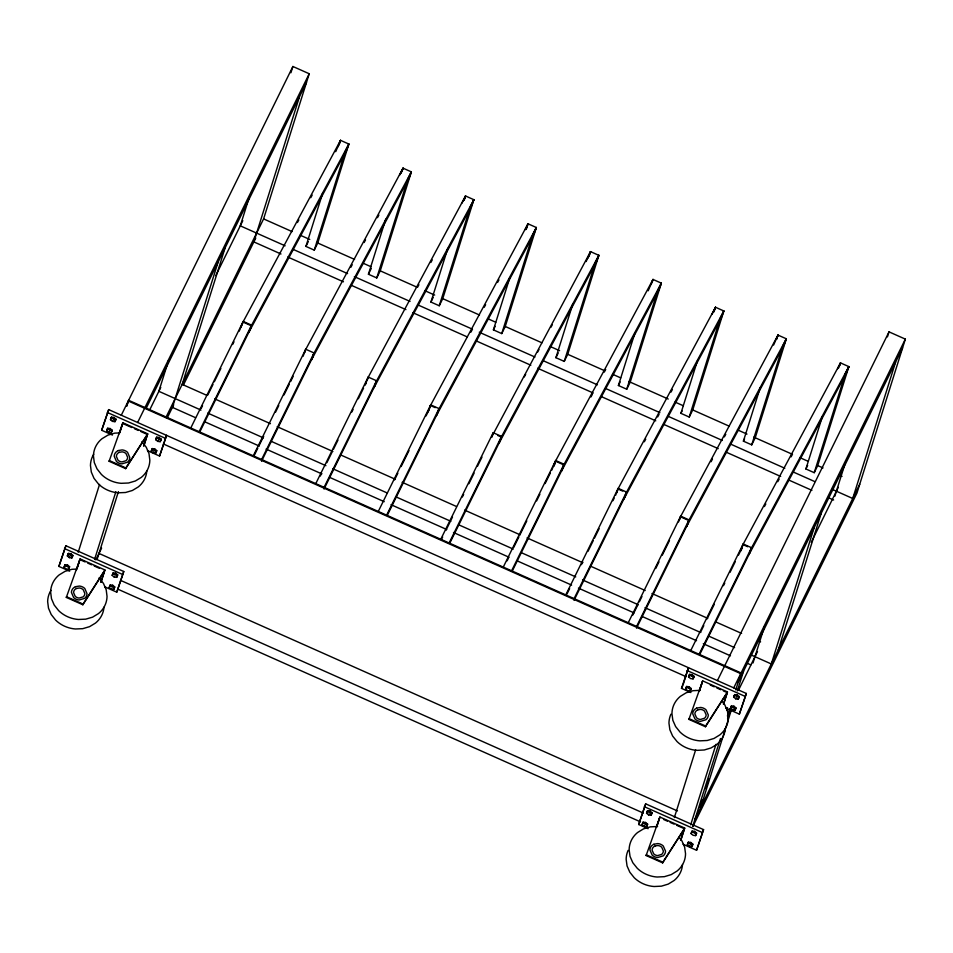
<?xml version="1.0" encoding="UTF-8"?>
<svg xmlns="http://www.w3.org/2000/svg" width="953" height="953" viewBox="0 0 953 953"><rect width="100%" height="100%" fill="white"/><g stroke="black" fill="none" stroke-linecap="round" stroke-linejoin="round"><path stroke-width="1.43" d="M69.664 571.192L58.895 566.404L65.888 545.747L123.771 571.502L116.766 592.17L104.651 586.774M112.454 435.056L101.685 430.268L108.69 409.611L746.354 693.474L739.361 714.131L725.9 708.139M65.888 545.747L58.895 566.404M108.69 409.611L101.685 430.268M67.353 555.944L68.354 553.419L70.82 553.717L72.845 555.42L72.404 556.814L71.844 557.946L69.378 557.636L67.353 555.944L68.354 553.419M106.712 430.756L107.701 428.231L110.167 428.54L112.192 430.232L111.751 431.626L111.203 432.757L108.737 432.459L106.712 430.756L107.701 428.231M64.077 567.238L65.078 564.712L67.544 565.01L69.569 566.713L69.128 568.107L68.568 569.227L66.102 568.929L64.077 567.238L65.078 564.712M110.465 419.677L111.453 417.152L113.919 417.462L115.944 419.153L115.516 420.547L114.956 421.679L112.49 421.381L110.465 419.677L111.453 417.152M71.844 557.946L72.845 555.42M111.203 432.757L112.192 430.232M68.568 569.227L69.569 566.713M114.956 421.679L115.944 419.153M78.229 552.216L99.541 484.422M66.317 597.412L66.531 596.721L83.066 604.083L104.901 569.954L80.1 558.911L66.317 597.412L82.851 604.774L104.687 570.656L100.827 582.259L101.387 581.139M109.107 461.276L109.333 460.585L125.867 467.947L147.691 433.818L122.889 422.775L109.107 461.276L125.653 468.638L147.477 434.52L140.949 431.614M126.701 406.038L128.286 401.01L740.743 673.652M126.856 405.954L128.631 400.308L741.089 672.949L735.764 689.889M76.443 569.906L79.873 559.614L85.103 561.936M119.232 433.77L122.675 423.477L131.812 427.54M76.99 568.786L80.1 558.911M119.792 432.65L122.889 422.775M94.561 559.494L115.873 491.7M82.851 604.774L83.066 604.083M97.111 559.411L118.422 491.617M125.653 468.638L125.867 467.947M168.669 360.067L158.853 391.314L200.976 410.076M143.629 446.123L147.477 434.52M101.173 581.83L104.901 569.954M143.963 445.694L147.691 433.818M112.192 575.374L113.181 572.848L115.647 573.146L117.672 574.85L117.231 576.243L116.683 577.363L114.217 577.065L112.192 575.374L113.181 572.848M151.253 451.114L152.242 448.589L154.708 448.887L156.733 450.59L156.292 451.984L155.744 453.116L153.278 452.818L151.253 451.114L152.242 448.589M109.238 587.465L110.238 584.939L112.704 585.249L114.729 586.941L114.289 588.335L113.729 589.466L111.263 589.168L109.238 587.465L110.238 584.939M155.696 439.678L156.697 437.165L159.151 437.463L161.188 439.154L160.747 440.56L160.187 441.68L157.721 441.382L155.696 439.678L156.697 437.165M116.683 577.363L117.672 574.85M155.744 453.116L156.733 450.59M113.729 589.466L114.729 586.941M160.187 441.68L161.188 439.154M218.046 262.23L172.41 407.384L195.496 417.664M116.766 592.17L123.771 571.502M159.568 456.034L166.561 435.378L159.568 456.034L147.453 450.638M225.039 248.018L182.166 384.381L206.61 395.257M248.757 198.855L240.275 225.837L285.114 245.803M290.915 72.762L292.893 66.484L309.225 73.75L263.6 218.904L165.882 417.497M299.468 96.753L253.843 241.907L280.992 253.998M199.713 432.09L250.174 329.535L251.556 325.14L243.229 321.423L239.215 331.156M241.073 327.165L242.991 322.054L340.531 140.341L348.869 144.046L317.754 243.015L314.264 250.127L305.925 246.41L322.817 192.685M335.706 151.682L340.531 140.341L339.208 144.582M314.264 250.127L345.379 151.158L348.869 144.046L346.475 150.431L248.924 332.144L251.318 325.771L348.869 144.046M304.686 352.55L305.722 349.251L314.049 352.955L312.667 357.351L261.551 461.24M303.09 356.255L305.484 349.882L403.036 168.157L411.362 171.874L380.247 270.843L376.757 277.942L368.43 274.238L385.762 219.095M402.142 170.992L403.036 168.157L399.533 175.269M376.757 277.942L407.872 178.973L411.362 171.874L408.968 178.247L311.417 359.96L313.811 353.587L411.362 171.874M367.179 380.366L368.215 377.066L376.542 380.771L375.16 385.179L324.044 489.056M365.583 384.071L367.977 377.698L465.529 195.984L473.855 199.689L442.752 298.658L439.25 305.758L430.923 302.053L447.815 248.328M464.194 200.225L465.529 195.984L462.026 203.084M439.25 305.758L470.365 206.789L473.855 199.689L471.461 206.074L373.921 387.788L376.316 381.403L473.855 199.689M429.672 408.182L430.708 404.882L439.047 408.599L437.665 412.994L387.204 515.549M428.076 411.899L430.47 405.513L528.022 223.8L536.36 227.517L505.245 326.474L501.743 333.586L493.416 329.869L509.855 277.561M526.247 229.459L528.022 223.8L525.115 229.721M501.743 333.586L532.858 234.617L536.36 227.517L533.966 233.89L436.414 415.603L438.809 409.23L536.36 227.517M491.819 437.105L493.201 432.71L501.54 436.414L500.158 440.81L449.697 543.365M491.534 437.165L590.515 251.628L598.853 255.333L567.738 354.302L564.247 361.401L555.909 357.697L572.801 303.971M586.131 261.551L590.515 251.628L589.18 255.869M564.247 361.401L595.351 262.432L598.853 255.333L596.459 261.706L498.907 443.431L501.302 437.046L598.853 255.333M512.19 571.192L562.651 468.638L564.033 464.242L555.706 460.525L551.704 470.258M563.795 464.873L561.4 471.247L658.952 289.533L661.346 283.148L563.795 464.873L555.468 461.157L653.019 279.443L661.346 283.148L630.231 382.117L626.74 389.229L618.402 385.512L634.853 333.205M648.183 290.784L653.019 279.443L652.126 282.267M626.74 389.229L657.856 290.26L661.346 283.148M616.817 492.749L618.199 488.353L626.526 492.058L625.144 496.453L574.028 600.342M615.567 495.357L617.961 488.984L715.512 307.259L723.839 310.976L692.736 409.945L689.233 417.045L680.907 413.34L697.346 361.02M714.619 310.094L715.512 307.259L712.01 314.371M689.233 417.045L720.349 318.076L723.839 310.976L721.445 317.349L623.893 499.062L626.288 492.689L723.839 310.976M679.656 519.468L680.692 516.169L689.031 519.873L687.649 524.281L636.521 628.158M678.536 521.899L680.454 516.8L778.005 335.087L786.344 338.791L755.229 437.761L751.726 444.86L743.4 441.156L760.291 387.43M773.622 345.01L778.005 335.087L776.671 339.328M751.726 444.86L782.842 345.891L786.344 338.791L783.938 345.177L686.398 526.89L688.793 520.505L786.344 338.791M648.111 828.693L638.689 824.5L645.681 803.844L703.564 829.61L696.56 850.267L683.098 844.275M690.901 692.557L681.478 688.364L688.483 667.708L683.313 684.147M645.681 803.844L638.689 824.5M642.119 824.679L643.108 822.153L645.574 822.463L647.599 824.154L647.158 825.548L646.599 826.68L644.145 826.382L642.119 824.679L643.108 822.153M688.566 676.904L689.567 674.379L692.033 674.676L694.058 676.368L693.617 677.774L693.057 678.893L690.603 678.596L688.566 676.904L689.567 674.379M646.563 813.254L647.552 810.729L650.017 811.027L652.043 812.73L651.054 815.256L648.588 814.946L646.563 813.254L647.552 810.729M685.624 688.995L686.613 686.47L689.079 686.768L691.104 688.471L690.115 690.996L687.649 690.699L685.624 688.995L686.613 686.47M646.599 826.68L647.599 824.154M693.057 678.893L694.058 676.368M742.149 547.284L743.185 543.996L751.524 547.701L750.142 552.097L699.681 654.651M646.11 855.52L646.325 854.817L662.859 862.179L684.695 828.062L659.893 817.019L646.11 855.52L662.645 862.882L684.468 828.753L676.642 825.274M688.9 719.384L689.126 718.681L705.661 726.043L727.484 691.926L702.683 680.883L688.9 719.384L705.434 726.746L727.27 692.617L723.351 690.877M656.641 826.704L659.667 817.71M699.442 690.568L702.468 681.574M656.784 826.882L659.893 817.019M699.585 690.746L702.683 680.883M674.355 817.591L695.666 749.797M662.645 862.882L662.859 862.179M705.434 726.746L705.661 726.043M680.621 840.367L684.468 828.753M723.422 704.231L727.27 692.617M680.954 839.938L684.695 828.062M723.756 703.802L727.484 691.926M690.687 824.857L715.989 744.353M726.651 710.461L727.532 707.638M692.736 826.346L720.468 738.551M727.425 716.025L729.641 708.961M687.351 844.692L688.34 842.166L690.806 842.464L692.831 844.167L692.39 845.561L691.842 846.681L689.376 846.383L687.351 844.692L688.34 842.166M733.727 697.131L734.727 694.606L737.193 694.916L739.218 696.607L738.778 698.001L738.218 699.133L735.752 698.835L733.727 697.131L734.727 694.606M691.104 833.613L692.092 831.087L694.558 831.385L696.583 833.089L696.143 834.483L695.595 835.602L693.129 835.304L691.104 833.613L692.092 831.087M730.451 708.424L731.451 705.899L733.917 706.197L735.942 707.9L735.502 709.294L734.942 710.426L732.476 710.116L730.451 708.424L731.451 705.899M741.958 548.38L740.552 551.001L742.947 544.628L840.498 362.902L848.837 366.619L817.722 465.588L814.231 472.688L805.893 468.971L822.344 416.664M702.123 799.972L699.883 807.084L700.705 807.441L731.511 709.437M705.685 788.619L708.818 778.672M727.568 719.015L729.807 711.915M737.312 690.973L743.566 671.091L742.756 670.721M839.617 365.738L840.498 362.902L837.592 368.823M691.842 846.681L692.831 844.167M738.218 699.133L739.218 696.607M695.595 835.602L696.583 833.089M734.942 710.426L735.942 707.9M753.001 662.966L764.354 626.86M814.231 472.688L845.335 373.719L848.837 366.619L846.443 372.992L748.891 554.706L751.286 548.332L848.837 366.619M696.56 850.267L703.564 829.61M739.361 714.131L746.354 693.474M814.172 527.605L771.311 663.955L750.904 654.878M778.291 649.755L821.164 513.393M834.816 496.239L845.323 462.801M887.434 336.885L889.018 331.858L905.35 339.125L856.95 493.07L692.998 826.275M895.594 362.128L852.732 498.479L832.326 489.401M338.136 146.714L340.531 140.341M401.118 173.267L403.036 168.157M464.087 199.808L465.529 195.984M526.104 228.899L528.022 223.8M588.12 258.001L590.515 251.628M553.55 466.267L554.991 462.431M651.102 284.542L653.019 279.443M713.594 312.37L715.512 307.259M776.564 338.911L778.005 335.087M838.58 368.013L840.498 362.902M110.905 418.284L113.371 418.581L113.919 417.462M112.49 421.381L113.05 420.249M107.153 429.362L109.619 429.66L110.167 428.54M108.737 432.459L109.285 431.328M121.293 415.222L292.893 66.484M67.794 554.551L70.26 554.849L70.82 553.717M69.378 557.636L69.938 556.516M64.518 565.832L66.984 566.142L67.544 565.01M137.625 422.489L309.225 73.75M146.44 407.753L306.461 82.554M149.55 410.219L160.759 387.442M215.783 275.608L242.812 220.679M95.812 559.899L101.614 548.106M167.049 418.296L173.684 404.799M183.441 384.976L255.749 238.036M156.137 438.285L158.603 438.583L159.151 437.463M157.721 441.382L158.281 440.25M151.694 449.721L154.16 450.019L154.708 448.887M153.278 452.818L153.826 451.686M112.633 573.968L115.099 574.278L115.647 573.146M114.217 577.065L114.765 575.946M109.678 586.071L112.144 586.369L112.704 585.249M111.263 589.168L111.823 588.037M190.791 427.968L243.229 321.423M201.214 408.396L202.524 405.74M207.766 395.078L213.007 384.428M214.318 381.76L220.87 368.442M232.663 344.474L233.973 341.805M199.129 431.685L251.556 325.14M305.925 246.41L308.26 241.681M253.295 455.796L305.722 349.251M254.534 454.867L257.81 448.208M259.121 445.539L263.707 436.224M275.5 412.244L278.776 405.585M284.018 394.935L289.259 384.273M290.57 381.617L293.19 376.292M261.622 459.501L314.049 352.955M368.43 274.238L371.336 268.317M315.788 483.612L368.215 377.066M320.303 476.024L321.614 473.367M326.855 462.705L332.097 452.056M333.407 449.387L337.993 440.072M351.764 412.101L353.075 409.433M358.316 398.783L363.558 388.121M364.868 385.465L366.178 382.796M324.115 487.328L376.542 380.771M430.923 302.053L433.246 297.312M378.281 511.439L430.708 404.882M394.59 479.871L397.866 473.212M401.153 466.553L409.016 450.578M426.051 415.949L429.326 409.29M386.62 515.144L439.047 408.599M493.416 329.869L495.167 326.319M440.774 539.255L493.201 432.71M441.358 539.66L442.668 536.992M445.944 530.333L452.508 517.014M462.336 497.037L463.646 494.381M468.888 483.719L474.129 473.069M477.405 466.41L481.992 457.083M449.113 542.972L501.54 436.414M555.909 357.697L558.244 352.955M503.279 567.083L555.706 460.525M507.139 560.817L508.449 558.16M513.691 547.499L518.932 536.849M520.243 534.18L526.795 520.862M536.622 500.885L539.898 494.226M545.14 483.576L550.381 472.914M511.606 570.787L564.033 464.242M618.402 385.512L620.153 381.962M565.772 594.898L618.199 488.353M567.011 593.969L569.632 588.644M581.425 564.664L582.736 562.008M587.977 551.346L593.219 540.696M594.529 538.028L599.115 528.712M612.886 500.742L614.197 498.074M574.099 598.603L626.526 492.058M680.907 413.34L682.062 410.969M628.265 622.714L680.692 516.169M632.78 615.126L638.022 604.476M639.332 601.808L641.953 596.483M655.724 568.512L659 561.853M662.275 555.194L669.482 540.542M636.592 626.431L689.031 519.873M743.4 441.156L744.567 438.785M690.758 650.542L743.185 543.996M700.515 632.292L703.79 625.633M707.078 618.973L714.285 604.321M723.458 585.678L724.768 583.022M730.01 572.36L735.251 561.71M738.527 555.051L741.803 548.392M681.478 688.364L682.872 685.517M699.097 654.246L751.524 547.701M689.007 675.498L691.473 675.808L692.033 674.676M686.065 687.601L688.531 687.899L689.079 686.768M691.104 688.471L690.556 689.603L688.531 687.899M690.115 690.996L690.663 689.865M805.893 468.971L807.644 465.421M647.004 811.849L649.47 812.159L650.017 811.027M648.588 814.946L649.136 813.826M642.548 823.285L645.014 823.583L645.574 822.463M644.145 826.382L644.693 825.25M652.043 812.73L651.495 813.85L649.47 812.159M651.054 815.256L651.602 814.124M717.418 680.585L889.018 331.858M733.75 687.863L905.35 339.125M737.979 682.455L902.586 347.916M738.456 690.258L757.48 651.602M811.253 542.317L838.306 487.34M734.167 695.738L736.633 696.035L737.193 694.916M735.752 698.835L736.312 697.703M730.891 707.031L733.357 707.329L733.917 706.197M732.476 710.116L733.036 708.996M695.106 818.806L859.713 484.279M691.544 832.207L694.01 832.517L694.558 831.385M687.78 843.286L690.246 843.596L690.806 842.464M689.376 846.383L689.924 845.251M297.431 222.537L298.837 219.929M310.773 197.7L312.179 195.091M350.811 267.364L352.217 264.743M364.141 242.515L365.547 239.906M377.483 217.677L378.877 215.068M417.521 287.329L418.915 284.721M430.851 262.492L432.257 259.883M470.889 332.156L472.295 329.535M484.219 307.307L485.625 304.698M497.561 282.469L498.955 279.86M524.257 376.971L525.663 374.35M537.599 352.122L538.993 349.513M550.929 327.284L552.335 324.675M553.776 466.231L555.17 463.611M590.967 396.948L592.373 394.328M604.297 372.099L605.703 369.49M644.335 441.763L645.741 439.142M657.677 416.926L659.071 414.305M671.007 392.076L672.413 389.467M711.045 461.74L712.451 459.12M724.375 436.891L725.781 434.282M764.413 506.555L765.819 503.934M777.755 481.718L779.161 479.097M791.085 456.868L792.491 454.259M700.372 690.329L693.069 690.699L686.243 692.748L680.359 696.357A29.567 25.528 17.5 0 0 671.948 713.654L672.842 720.265L675.606 726.543L680.049 732.083A27.923 24.111 17.5 0 0 699.919 740.85L707.221 740.493L714.047 738.444L719.932 734.823A29.567 25.528 17.5 0 0 728.342 717.538L727.449 710.926L724.685 704.648L722.017 701.325M657.57 826.501L650.256 826.859L643.43 828.919L637.557 832.529A29.567 25.528 17.5 0 0 629.135 849.826L630.04 856.425L632.804 862.715L637.235 868.254A27.923 24.111 17.5 0 0 657.117 877.022L664.42 876.665L671.246 874.604L677.118 870.994A29.567 25.528 17.5 0 0 685.541 853.697L684.635 847.098L681.871 840.808L679.215 837.484M119.149 432.948L114.765 433.127L107.915 435.14L102.007 438.714A29.567 25.528 17.5 0 0 93.442 455.939L94.287 462.55L97.003 468.852L101.387 474.415A27.923 24.111 17.5 0 0 121.21 483.314L128.524 483.004L135.362 480.991L141.27 477.417A29.567 25.528 17.5 0 0 149.835 460.192L148.99 453.592L146.274 447.291L141.89 441.715M76.347 569.108L71.951 569.298L65.114 571.312L59.205 574.873A29.567 25.528 17.5 0 0 50.64 592.111L51.486 598.71L54.19 605.012L58.586 610.575A27.923 24.111 17.5 0 0 78.396 619.474L85.71 619.164L92.56 617.163L98.469 613.589A29.567 25.528 17.5 0 0 107.034 596.364L106.188 589.752L103.472 583.45L99.076 577.887M263.6 218.904L292.106 231.603M300.255 235.224L309.761 239.453M316.551 242.479L354.564 259.407M362.712 263.028L370.86 266.661M380.366 270.89L417.033 287.21M425.181 290.832L434.675 295.073M442.823 298.694L479.49 315.014M487.638 318.636L495.786 322.269M505.293 326.498L541.947 342.818M550.095 346.451L559.602 350.68M567.75 354.302L604.405 370.622M612.553 374.255L620.701 377.876M628.849 381.51L668.232 399.033M675.022 402.059L683.158 405.68M692.664 409.909L729.331 426.229M737.479 429.863L746.985 434.091M753.775 437.117L791.788 454.033M799.936 457.666L808.084 461.288M817.591 465.529L823.023 467.935M839.319 475.19L842.023 476.405M293.262 249.436L347.583 273.606M354.361 276.632L410.04 301.422M418.188 305.043L472.497 329.226M479.288 332.24L534.955 357.03M543.103 360.651L597.424 384.833M605.56 388.455L659.881 412.637M668.029 416.258L722.338 440.441M730.486 444.062L784.795 468.245M792.944 471.866L814.672 481.539M287.782 257.024L343.449 281.802M351.597 285.435L405.918 309.606M412.709 312.632L467.018 336.814M476.524 341.043L530.833 365.213M537.623 368.239L593.29 393.029M601.438 396.651L655.759 420.833M663.907 424.454L718.217 448.637M726.365 452.258L780.674 476.44M788.822 480.062L811.908 490.342M828.205 497.597L833.625 500.015M242.991 322.054L250.127 325.235M430.47 405.513L435.235 407.634M497.728 435.461L501.302 437.046M617.961 488.984L622.726 491.105M681.645 517.336L687.601 519.981M742.947 544.628L747.712 546.736M214.759 398.89L270.426 423.668M277.216 426.694L332.895 451.472M341.031 455.105L395.352 479.276M402.142 482.301L456.451 506.484M464.599 510.105L520.267 534.883M527.057 537.909L582.736 562.687M590.872 566.32L645.193 590.503M651.983 593.516L707.65 618.306M715.798 621.928L741.601 633.411M757.885 640.666L760.601 641.881M207.766 413.09L263.445 437.88M271.581 441.501L325.902 465.683M332.692 468.697L387.001 492.88M396.508 497.109L450.817 521.291M458.965 524.912L513.286 549.095M521.422 552.716L575.743 576.899M582.533 579.924L638.2 604.702M644.99 607.728L700.658 632.506M708.806 636.139L734.608 647.623M205.002 421.893L259.311 446.064M266.101 449.089L321.78 473.867M329.929 477.501L384.238 501.683M391.028 504.697L446.695 529.487M453.485 532.501L509.152 557.291M517.3 560.912L571.621 585.094M578.411 588.12L634.079 612.898M642.227 616.52L696.536 640.702M703.326 643.728L730.486 655.819M746.771 663.062L750.845 664.884M107.284 412.446L165.167 438.213M687.077 670.543L744.96 696.309M134.421 428.707L138.34 430.446M710.295 685.064L714.214 686.803M716.823 687.971L720.742 689.71M163.38 443.979L686.136 676.69M98.981 553.431L677.416 810.932M64.494 548.583L122.377 574.349M644.288 806.679L702.158 832.445M87.712 563.104L91.631 564.843M94.24 566.011L99.457 568.333M663.586 819.461L667.505 821.2M670.114 822.368L674.033 824.107M120.507 580.341L643.275 813.052M117.707 589.121L640.535 821.867M736.633 696.035L738.658 697.739M733.357 707.329L735.382 709.032M691.473 675.808L693.498 677.5M694.01 832.517L696.035 834.209M690.246 843.596L692.271 845.287M645.014 823.583L647.039 825.286M158.603 438.583L160.628 440.286M154.16 450.019L156.185 451.722M113.371 418.581L115.396 420.285M109.619 429.66L111.644 431.364M115.099 574.278L117.124 575.969M112.144 586.369L114.169 588.072M70.26 554.849L72.285 556.54M66.984 566.142L69.009 567.833M682.503 864.514A29.567 25.528 17.5 0 1 674.14 880.489L668.256 884.098L661.43 886.159L654.127 886.516A27.923 24.111 17.5 0 1 634.257 877.749L629.814 872.209L627.05 865.92L626.157 859.32A29.567 25.528 17.5 0 1 628.11 850.398M103.984 607.168A29.567 25.528 17.5 0 1 95.479 623.083L89.57 626.657L82.732 628.67L75.418 628.98A27.923 24.111 17.5 0 1 55.608 620.081L51.212 614.506L48.496 608.205L47.65 601.605A29.567 25.528 17.5 0 1 50.926 590.372M725.316 728.342A29.567 25.528 17.5 0 1 716.942 744.329L711.069 747.938L704.243 749.987L696.929 750.356A27.923 24.111 17.5 0 1 677.059 741.577L672.627 736.038L669.864 729.76L668.958 723.148A29.567 25.528 17.5 0 1 670.912 714.226M146.798 471.008A29.567 25.528 17.5 0 1 138.292 486.923L132.372 490.485L125.534 492.498L118.22 492.808A27.923 24.111 17.5 0 1 98.409 483.91L94.013 478.346L91.309 472.045L90.452 465.433A29.567 25.528 17.5 0 1 93.728 454.2M696.679 708.115L695.059 709.115A8.16 7.04 17.5 0 0 692.736 713.88L694.975 718.967A7.707 6.647 17.5 0 0 700.455 721.385L705.97 719.729A8.16 7.04 17.5 0 0 708.293 714.953L706.066 709.866A7.707 6.647 17.5 0 0 700.574 707.448L696.679 708.115M697.739 709.866L696.572 710.593A5.897 5.087 17.5 0 0 694.892 714.035L696.512 717.704A5.563 4.801 17.5 0 0 700.467 719.455L704.458 718.252A5.897 5.087 17.5 0 0 706.137 714.81L704.517 711.129A5.563 4.801 17.5 0 0 700.562 709.389L697.739 709.866M653.877 844.251L652.257 845.251A8.16 7.04 17.5 0 0 649.934 850.016L652.174 855.103A7.707 6.647 17.5 0 0 657.653 857.521L663.181 855.865A8.16 7.04 17.5 0 0 665.504 851.089L663.264 846.002A7.707 6.647 17.5 0 0 657.784 843.584L653.877 844.251M654.949 846.002L653.782 846.729A5.897 5.087 17.5 0 0 652.102 850.171L653.71 853.84A5.563 4.801 17.5 0 0 657.677 855.591L661.656 854.388A5.897 5.087 17.5 0 0 663.336 850.946L661.727 847.265A5.563 4.801 17.5 0 0 657.761 845.525L654.949 846.002M118.22 450.566L116.6 451.555A8.16 7.04 17.5 0 0 114.229 456.308L116.421 461.407A7.707 6.647 17.5 0 0 121.889 463.861L127.428 462.229A8.16 7.04 17.5 0 0 129.787 457.476L127.595 452.377A7.707 6.647 17.5 0 0 122.127 449.923L118.22 450.566M119.28 452.33L118.101 453.032A5.897 5.087 17.5 0 0 116.397 456.463L117.981 460.144A5.563 4.801 17.5 0 0 121.924 461.919L125.915 460.752A5.897 5.087 17.5 0 0 127.631 457.321L126.046 453.64A5.563 4.801 17.5 0 0 122.091 451.865L119.28 452.33M75.43 586.703L73.798 587.691A8.16 7.04 17.5 0 0 71.439 592.444L73.631 597.543A7.707 6.647 17.5 0 0 79.099 599.997L84.626 598.365A8.16 7.04 17.5 0 0 86.997 593.612L84.805 588.513A7.707 6.647 17.5 0 0 79.337 586.059L75.43 586.703M76.478 588.466L75.299 589.168A5.897 5.087 17.5 0 0 73.595 592.599L75.18 596.28A5.563 4.801 17.5 0 0 79.123 598.055L83.125 596.888A5.897 5.087 17.5 0 0 84.829 593.457L83.245 589.776A5.563 4.801 17.5 0 0 79.302 588.001L76.478 588.466"/></g></svg>
